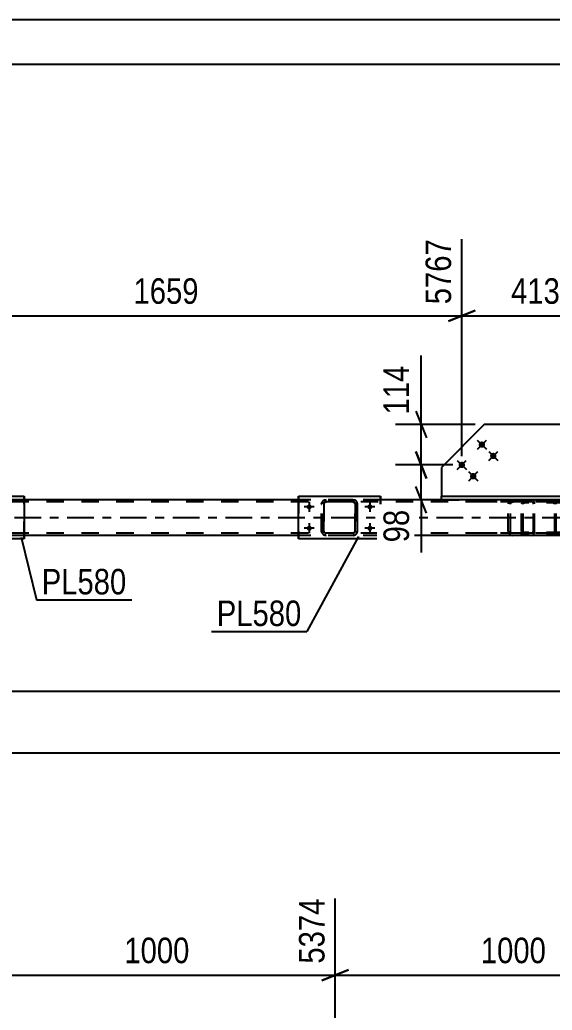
# Model space of a CAD drawing. Header units: millimetres. Extents: x 0 to 841, y 0 to 594.
# Drawn here: x 229.8 to 289.5, y 482.9 to 594 of the extents above; entities that cross this region are included whole.
import ezdxf

# ---------------------------------------------------------------- set-up
doc = ezdxf.new("R2010")
doc.units = ezdxf.units.MM
doc.linetypes.add('DXK_LINE_DOT2', pattern=[3.9198, 1.9599, -1.9599])
doc.linetypes.add('DXK_LINE_DOT3', pattern=[5.9187, 2.979, -0.9799, 0.9799, -0.9799])
doc.styles.add('Arial Narrow', font='ARIALN.TTF', dxfattribs={"height": 0.2})

# ---------------------------------------------------------------- blocks, each defined once
blk = doc.blocks.new('Unknown-570369486-1113')
at = {"color": 5, "linetype": 'Continuous'}
for p, q in [((841, 594), (0, 594)), ((836, 589), (5, 589))]:
    blk.add_line(p, q, dxfattribs=at)
blk = doc.blocks.new('Part-570369486-4406 - 4387')
at = {"color": 7, "linetype": 'DXK_LINE_DOT2'}
for p, q in [((230.28, 540.16), (221.08, 540.16)), ((270.28, 540.16), (261.08, 540.16)), ((298.18, 540.16), (277.13, 540.16)), ((760, 539.92), (93.08, 539.92)), ((760, 536.4), (93.08, 536.4)), ((230.28, 536.16), (221.08, 536.16)), ((270.28, 536.16), (261.08, 536.16))]:
    blk.add_line(p, q, dxfattribs=at)
at = {"color": 2, "linetype": 'Continuous'}
for p, q in [((261.08, 540.16), (230.28, 540.16)), ((277.13, 540.16), (270.28, 540.16)), ((261.08, 536.16), (230.28, 536.16)), ((301.08, 536.16), (270.28, 536.16))]:
    blk.add_line(p, q, dxfattribs=at)
at = {"color": 7, "linetype": 'DXK_LINE_DOT3'}
blk.add_line((93.08, 538.16), (760, 538.16), dxfattribs=at)
blk = doc.blocks.new('Part-570369486-4441 - 4387')
at = {"color": 2, "linetype": 'Continuous'}
for p, q in [((221.08, 535.76), (221.08, 540.56)), ((221.08, 540.56), (221.08, 540.56)), ((221.08, 540.56), (230.28, 540.56)), ((230.28, 540.56), (230.28, 535.76)), ((221.08, 535.76), (221.08, 535.76)), ((230.28, 535.76), (221.08, 535.76))]:
    blk.add_line(p, q, dxfattribs=at)
at = {"color": 7, "linetype": 'DXK_LINE_DOT2'}
for p, q in [((221.08, 540.56), (221.08, 535.76)), ((221.08, 540.56), (221.08, 540.56)), ((230.28, 535.76), (230.28, 540.56)), ((221.08, 535.76), (221.08, 535.76))]:
    blk.add_line(p, q, dxfattribs=at)
blk = doc.blocks.new('Part-570369486-4556 - 4387')
at = {"color": 2, "linetype": 'Continuous'}
for p, q in [((277.13, 540.16), (277.13, 540.56)), ((277.13, 540.56), (298.18, 540.56)), ((277.13, 540.16), (277.13, 540.16)), ((298.18, 540.16), (277.13, 540.16)), ((298.18, 540.56), (298.18, 540.16)), ((298.18, 540.16), (298.18, 540.16))]:
    blk.add_line(p, q, dxfattribs=at)
at = {"color": 7, "linetype": 'DXK_LINE_DOT2'}
for p, q in [((277.13, 540.56), (298.18, 540.56)), ((277.13, 540.16), (298.18, 540.16))]:
    blk.add_line(p, q, dxfattribs=at)
blk = doc.blocks.new('Part-570369486-4711 - 4387')
at = {"color": 7, "linetype": 'DXK_LINE_DOT2'}
for p, q in [((287.28, 540.16), (280.74, 540.16)), ((285.11, 540.16), (284.91, 540.12)), ((286.1, 539.92), (286.1, 540.16)), ((287.38, 540.12), (287.28, 540.16)), ((287.47, 540.02), (287.38, 540.12)), ((287.53, 539.86), (287.47, 540.02)), ((287.28, 539.92), (280.74, 539.92)), ((284.64, 539.85), (284.6, 539.68)), ((284.6, 536.64), (284.6, 539.68)), ((284.64, 539.86), (284.64, 539.85)), ((284.85, 539.68), (284.87, 539.77)), ((284.85, 536.64), (284.85, 539.68)), ((284.87, 539.77), (284.93, 539.85)), ((284.93, 539.85), (285.01, 539.9)), ((285.01, 539.9), (285.11, 539.92)), ((287.28, 539.92), (287.33, 539.9)), ((287.33, 539.9), (287.38, 539.85)), ((287.38, 539.85), (287.41, 539.77)), ((287.41, 539.77), (287.42, 539.68)), ((287.42, 536.64), (287.42, 539.68)), ((287.55, 539.68), (287.53, 539.86)), ((287.55, 536.64), (287.55, 539.68)), ((284.6, 536.64), (284.64, 536.46)), ((284.87, 536.55), (284.85, 536.64)), ((287.41, 536.55), (287.42, 536.64)), ((287.53, 536.46), (287.55, 536.64)), ((287.28, 536.4), (280.74, 536.4)), ((287.28, 536.16), (280.74, 536.16)), ((284.93, 536.47), (284.87, 536.55)), ((284.91, 536.2), (285.11, 536.16)), ((285.01, 536.42), (284.93, 536.47)), ((285.11, 536.4), (285.01, 536.42)), ((286.1, 536.16), (286.1, 536.4)), ((287.33, 536.42), (287.28, 536.4)), ((287.28, 536.16), (287.38, 536.2)), ((287.38, 536.47), (287.33, 536.42)), ((287.38, 536.47), (287.39, 536.5)), ((287.38, 536.2), (287.47, 536.3)), ((287.39, 536.5), (287.41, 536.55)), ((287.47, 536.3), (287.53, 536.46))]:
    blk.add_line(p, q, dxfattribs=at)
for centre, start, end in [((285.09, 539.67), 111.1942, 156.1507), ((285.09, 536.66), 203.8493, 248.8058)]:
    blk.add_arc(centre, 0.492, start, end, dxfattribs=at)
blk = doc.blocks.new('Part-570369486-4584 - 4387')
at = {"color": 2, "linetype": 'Continuous'}
for p, q in [((261.08, 535.76), (261.08, 540.56)), ((261.08, 540.56), (261.08, 540.56)), ((261.08, 540.56), (270.28, 540.56)), ((270.28, 540.56), (270.28, 535.76)), ((261.08, 535.76), (261.08, 535.76)), ((270.28, 535.76), (261.08, 535.76))]:
    blk.add_line(p, q, dxfattribs=at)
at = {"color": 7, "linetype": 'DXK_LINE_DOT2'}
for p, q in [((261.08, 540.56), (261.08, 535.76)), ((261.08, 540.56), (261.08, 540.56)), ((270.28, 535.76), (270.28, 540.56)), ((261.08, 535.76), (261.08, 535.76))]:
    blk.add_line(p, q, dxfattribs=at)
blk = doc.blocks.new('Part-570369486-4585 - 4387')
at = {"color": 7, "linetype": 'DXK_LINE_DOT2'}
for p, q in [((263.97, 540.12), (264.15, 540.16)), ((264.16, 540.16), (263.97, 540.12)), ((263.97, 540.12), (263.97, 540.12)), ((267.2, 540.16), (264.15, 540.16)), ((267.19, 540.16), (267.37, 540.12)), ((267.38, 540.12), (267.2, 540.16)), ((263.67, 539.69), (263.71, 539.86)), ((263.67, 539.68), (263.67, 539.69)), ((263.67, 539.68), (263.68, 539.68)), ((263.67, 536.64), (263.67, 539.68)), ((263.71, 539.86), (263.68, 539.68)), ((263.68, 536.64), (263.68, 539.68)), ((263.93, 539.77), (263.91, 539.68)), ((263.92, 539.68), (263.91, 539.68)), ((263.91, 539.68), (263.91, 536.64)), ((263.92, 539.68), (263.94, 539.77)), ((263.92, 536.64), (263.92, 539.68)), ((263.98, 539.85), (263.93, 539.77)), ((263.94, 539.77), (263.99, 539.85)), ((264.06, 539.9), (263.98, 539.85)), ((263.99, 539.85), (264.07, 539.9)), ((264.15, 539.92), (264.06, 539.9)), ((264.07, 539.9), (264.16, 539.92)), ((267.2, 539.92), (264.15, 539.92)), ((267.28, 539.9), (267.19, 539.92)), ((267.2, 539.92), (267.29, 539.9)), ((267.28, 539.9), (267.29, 539.9)), ((267.36, 539.85), (267.28, 539.9)), ((267.29, 539.9), (267.37, 539.85)), ((267.41, 539.77), (267.36, 539.85)), ((267.37, 539.85), (267.42, 539.77)), ((267.43, 539.7), (267.41, 539.77)), ((267.42, 539.77), (267.44, 539.68)), ((267.43, 539.68), (267.43, 539.7)), ((267.44, 539.68), (267.43, 539.68)), ((267.43, 539.68), (267.43, 536.64)), ((267.44, 536.64), (267.44, 539.68)), ((267.63, 539.86), (267.67, 539.68)), ((267.68, 539.68), (267.64, 539.86)), ((267.68, 539.68), (267.67, 539.68)), ((267.67, 539.68), (267.67, 536.64)), ((267.68, 536.64), (267.68, 539.68)), ((263.68, 536.64), (263.67, 536.64)), ((263.71, 536.46), (263.67, 536.64)), ((263.68, 536.64), (263.71, 536.46)), ((263.91, 536.64), (263.92, 536.64)), ((263.91, 536.64), (263.93, 536.55)), ((263.94, 536.55), (263.92, 536.64)), ((267.41, 536.55), (267.43, 536.64)), ((267.44, 536.64), (267.42, 536.55)), ((267.43, 536.64), (267.44, 536.64)), ((267.67, 536.64), (267.63, 536.46)), ((267.64, 536.46), (267.68, 536.64)), ((267.67, 536.64), (267.68, 536.64)), ((263.93, 536.55), (263.98, 536.47)), ((263.99, 536.47), (263.94, 536.55)), ((263.97, 536.2), (263.97, 536.2)), ((264.15, 536.16), (263.97, 536.2)), ((263.97, 536.2), (264.16, 536.16)), ((263.98, 536.47), (264.06, 536.42)), ((264.07, 536.42), (263.99, 536.47)), ((264.06, 536.42), (264.15, 536.4)), ((264.16, 536.4), (264.07, 536.42)), ((267.2, 536.4), (264.15, 536.4)), ((267.2, 536.16), (264.15, 536.16)), ((267.19, 536.4), (267.28, 536.42)), ((267.37, 536.2), (267.19, 536.16)), ((267.29, 536.42), (267.2, 536.4)), ((267.2, 536.16), (267.38, 536.2)), ((267.28, 536.42), (267.36, 536.47)), ((267.28, 536.42), (267.29, 536.42)), ((267.37, 536.47), (267.29, 536.42)), ((267.36, 536.47), (267.41, 536.55)), ((267.42, 536.55), (267.37, 536.47))]:
    blk.add_line(p, q, dxfattribs=at)
at = {"color": 7, "linetype": 'DXK_LINE_DOT3'}
blk.add_line((265.68, 538.16), (265.67, 538.16), dxfattribs=at)
at = {"color": 7, "linetype": 'DXK_LINE_DOT2'}
for centre, start, end in [((264.15, 539.68), 112.5, 157.5), ((264.16, 539.68), 112.5, 157.5), ((267.19, 539.68), 22.5, 67.5), ((267.2, 539.68), 22.5, 67.5), ((264.15, 536.64), 202.5, 247.5), ((264.16, 536.64), 202.5, 247.5), ((267.19, 536.64), 292.5, 337.5), ((267.2, 536.64), 292.5, 337.5)]:
    blk.add_arc(centre, 0.48, start, end, dxfattribs=at)
blk = doc.blocks.new('Part-570369486-4606 - 4387')
at = {"color": 2, "linetype": 'Continuous'}
for p, q in [((281.91, 548.61), (277.13, 543.77)), ((293.41, 548.61), (281.91, 548.61)), ((298.18, 543.77), (293.41, 548.61)), ((277.13, 543.77), (277.13, 540.56)), ((298.18, 540.56), (298.18, 543.77))]:
    blk.add_line(p, q, dxfattribs=at)
at = {"color": 7, "linetype": 'DXK_LINE_DOT2'}
blk.add_line((277.13, 540.56), (298.18, 540.56), dxfattribs=at)
blk = doc.blocks.new('Bolt-570369486-4655 - 4387')
at = {"linetype": 'Continuous'}
for points in [[(281.9, 546.6, -1), (281.39, 546.09, -1)], [(279.65, 544.32, -1), (279.14, 543.81, -1)], [(283.18, 545.33, -1), (282.67, 544.82, -1)], [(280.93, 543.06, -1), (280.42, 542.54, -1)]]:
    blk.add_hatch(color=1, dxfattribs=at).paths.add_polyline_path(points)
at = {"color": 1, "linetype": 'Continuous'}
for p, q in [((281.13, 546.85), (282.15, 545.84)), ((281.14, 545.83), (282.15, 546.85)), ((282.41, 545.58), (283.44, 544.57)), ((282.42, 544.57), (283.43, 545.59)), ((278.88, 544.57), (279.91, 543.56)), ((278.89, 543.55), (279.9, 544.58)), ((280.16, 543.31), (281.19, 542.29)), ((280.17, 542.29), (281.18, 543.31))]:
    blk.add_line(p, q, dxfattribs=at)
blk = doc.blocks.new('Bolt-570369486-4664 - 4387')
at = {"linetype": 'Continuous'}
for points in [[(262, 539.36), (262, 539.42), (262.02, 539.47), (262.05, 539.52), (262.09, 539.57), (262.14, 539.6), (262.19, 539.63), (262.25, 539.64), (262.31, 539.64), (262.36, 539.63), (262.42, 539.6), (262.47, 539.57), (262.5, 539.52), (262.53, 539.47), (262.55, 539.42), (262.56, 539.36), (262.55, 539.3), (262.53, 539.25), (262.5, 539.19), (262.47, 539.15), (262.42, 539.12), (262.36, 539.09), (262.31, 539.08), (262.25, 539.08), (262.19, 539.09), (262.14, 539.12), (262.09, 539.15), (262.05, 539.19), (262.02, 539.25), (262, 539.3)], [(268.8, 539.36), (268.8, 539.42), (268.82, 539.47), (268.85, 539.52), (268.89, 539.57), (268.94, 539.6), (268.99, 539.63), (269.05, 539.64), (269.11, 539.64), (269.16, 539.63), (269.22, 539.6), (269.27, 539.57), (269.3, 539.52), (269.33, 539.47), (269.35, 539.42), (269.36, 539.36), (269.35, 539.3), (269.33, 539.25), (269.3, 539.19), (269.27, 539.15), (269.22, 539.12), (269.16, 539.09), (269.11, 539.08), (269.05, 539.08), (268.99, 539.09), (268.94, 539.12), (268.89, 539.15), (268.85, 539.19), (268.82, 539.25), (268.8, 539.3)], [(262, 536.96), (262, 537.02), (262.02, 537.07), (262.05, 537.12), (262.09, 537.17), (262.14, 537.2), (262.19, 537.23), (262.25, 537.24), (262.31, 537.24), (262.36, 537.23), (262.42, 537.2), (262.47, 537.17), (262.5, 537.12), (262.53, 537.07), (262.55, 537.02), (262.56, 536.96), (262.55, 536.9), (262.53, 536.85), (262.5, 536.79), (262.47, 536.75), (262.42, 536.72), (262.36, 536.69), (262.31, 536.68), (262.25, 536.68), (262.19, 536.69), (262.14, 536.72), (262.09, 536.75), (262.05, 536.79), (262.02, 536.85), (262, 536.9)], [(268.8, 536.96), (268.8, 537.02), (268.82, 537.07), (268.85, 537.12), (268.89, 537.17), (268.94, 537.2), (268.99, 537.23), (269.05, 537.24), (269.11, 537.24), (269.16, 537.23), (269.22, 537.2), (269.27, 537.17), (269.3, 537.12), (269.33, 537.07), (269.35, 537.02), (269.36, 536.96), (269.35, 536.9), (269.33, 536.85), (269.3, 536.79), (269.27, 536.75), (269.22, 536.72), (269.16, 536.69), (269.11, 536.68), (269.05, 536.68), (268.99, 536.69), (268.94, 536.72), (268.89, 536.75), (268.85, 536.79), (268.82, 536.85), (268.8, 536.9)]]:
    blk.add_hatch(color=1, dxfattribs=at).paths.add_polyline_path(points)
at = {"color": 1, "linetype": 'Continuous'}
for p, q in [((262.84, 539.36), (261.72, 539.36)), ((262.28, 539.92), (262.28, 538.8)), ((269.64, 539.36), (268.52, 539.36)), ((269.08, 539.92), (269.08, 538.8)), ((262.84, 536.96), (261.72, 536.96)), ((262.28, 537.52), (262.28, 536.4)), ((269.64, 536.96), (268.52, 536.96)), ((269.08, 537.52), (269.08, 536.4))]:
    blk.add_line(p, q, dxfattribs=at)
blk = doc.blocks.new('Part-570369486-4710 - 4387')
at = {"color": 7, "linetype": 'DXK_LINE_DOT2'}
for p, q in [((286.44, 539.99), (286.31, 539.97)), ((294.76, 539.99), (286.44, 539.99)), ((289.79, 539.97), (289.66, 539.99)), ((286.12, 539.77), (286.1, 539.67)), ((286.1, 536.65), (286.1, 539.67)), ((286.13, 539.79), (286.12, 539.77)), ((286.27, 539.67), (286.28, 539.68)), ((286.27, 536.65), (286.27, 539.67)), ((286.28, 539.68), (286.29, 539.73)), ((286.29, 539.73), (286.32, 539.78)), ((286.32, 539.78), (286.38, 539.82)), ((286.38, 539.82), (286.44, 539.83)), ((294.76, 539.83), (286.44, 539.83)), ((289.66, 539.83), (289.72, 539.82)), ((289.72, 539.82), (289.78, 539.78)), ((289.78, 539.78), (289.81, 539.73)), ((289.83, 539.68), (289.81, 539.73)), ((289.83, 539.67), (289.83, 539.68)), ((289.83, 536.65), (289.83, 539.67)), ((289.98, 539.77), (289.97, 539.79)), ((290, 539.67), (289.98, 539.77)), ((290, 536.65), (290, 539.67)), ((286.1, 536.65), (286.13, 536.53)), ((286.29, 536.59), (286.27, 536.65)), ((289.83, 536.65), (289.81, 536.59)), ((289.97, 536.53), (290, 536.65)), ((286.32, 536.54), (286.29, 536.59)), ((286.31, 536.35), (286.44, 536.33)), ((286.38, 536.5), (286.32, 536.54)), ((286.44, 536.49), (286.38, 536.5)), ((294.76, 536.49), (286.44, 536.49)), ((294.76, 536.33), (286.44, 536.33)), ((289.72, 536.5), (289.66, 536.49)), ((289.66, 536.33), (289.79, 536.35)), ((289.78, 536.54), (289.72, 536.5)), ((289.81, 536.59), (289.78, 536.54))]:
    blk.add_line(p, q, dxfattribs=at)
for centre, start, end in [((286.43, 539.66), 110.7583, 155.68), ((286.43, 536.66), 204.32, 249.2417), ((289.67, 536.66), 290.7583, 335.68)]:
    blk.add_arc(centre, 0.331, start, end, dxfattribs=at)
blk = doc.blocks.new('StraightDimension-570369486-5651 - 4387')
at = {"color": 7, "linetype": 'Continuous'}
blk.add_line((62.76, 511.75), (760.64, 511.75), dxfattribs=at)
blk = doc.blocks.new('StraightDimension-570369486-5148 - 4387')
at = {"color": 7, "linetype": 'Continuous'}
blk.add_line((63.4, 518.7), (760, 518.7), dxfattribs=at)
blk = doc.blocks.new('StraightDimension-570369486-12095 - 4387')
at = {"color": 7, "linetype": 'Continuous'}
for p, q in [((213.05, 544.77), (213.05, 582.61)), ((279.39, 545.06), (279.39, 569.41)), ((214.55, 561.39), (211.55, 560.19)), ((277.89, 560.19), (280.89, 561.39)), ((213.05, 560.79), (279.39, 560.79))]:
    blk.add_line(p, q, dxfattribs=at)
at = {"color": 0}
blk.add_wipeout([(250.48, 561.54), (250.48, 565.74), (241.96, 565.74), (241.96, 561.54)], dxfattribs=at)
at = {"color": 3, "style": 'Arial Narrow'}
blk.add_text('1659', height=2.863, dxfattribs=at).set_placement((242.56, 562.14))
at = {"color": 0, "linetype": 'Continuous'}
blk.add_wipeout([(278.79, 570.01), (274.59, 570.01), (274.59, 561.49), (278.79, 561.49)], dxfattribs=at)
at = {"color": 3, "linetype": 'Continuous', "style": 'Arial Narrow'}
blk.add_text('5767', height=2.863, rotation=90.0002, dxfattribs=at).set_placement((278.19, 562.09))
blk = doc.blocks.new('StraightDimension-570369486-33091 - 4387')
at = {"color": 7, "linetype": 'Continuous'}
for p, q in [((274.22, 545.56), (275.42, 542.56)), ((278.39, 544.06), (271.97, 544.06)), ((274.82, 540.16), (274.82, 544.06)), ((275.42, 538.66), (274.22, 541.66)), ((276.13, 540.16), (271.97, 540.16)), ((274.82, 540.16), (274.82, 534.25)), ((274.82, 540.16), (274.82, 534.25))]:
    blk.add_line(p, q, dxfattribs=at)
at = {"color": 0}
blk.add_wipeout([(274.07, 539.64), (269.87, 539.64), (269.87, 534.78), (274.07, 534.78)], dxfattribs=at)
at = {"color": 3, "style": 'Arial Narrow'}
blk.add_text('98', height=2.863, rotation=90.0002, dxfattribs=at).set_placement((273.47, 535.38))
blk = doc.blocks.new('StraightDimension-570369486-12094 - 4387')
at = {"color": 7, "linetype": 'Continuous'}
for p, q in [((295.92, 545.06), (295.92, 573.91)), ((279.39, 545.06), (279.39, 569.41)), ((280.89, 561.39), (277.89, 560.19)), ((294.42, 560.19), (297.42, 561.39)), ((279.39, 560.79), (295.92, 560.79))]:
    blk.add_line(p, q, dxfattribs=at)
at = {"color": 0}
blk.add_wipeout([(291, 561.54), (291, 565.74), (284.32, 565.74), (284.32, 561.54)], dxfattribs=at)
at = {"color": 3, "style": 'Arial Narrow'}
blk.add_text('413', height=2.863, dxfattribs=at).set_placement((284.92, 562.14))
at = {"color": 0, "linetype": 'Continuous'}
blk.add_wipeout([(295.32, 574.51), (291.12, 574.51), (291.12, 565.99), (295.32, 565.99)], dxfattribs=at)
at = {"color": 3, "linetype": 'Continuous', "style": 'Arial Narrow'}
blk.add_text('6181', height=2.863, rotation=90.0002, dxfattribs=at).set_placement((294.72, 566.59))
blk = doc.blocks.new('StraightDimension-570369486-33090 - 4387')
at = {"color": 7, "linetype": 'Continuous'}
for p, q in [((274.82, 548.61), (274.82, 556.34)), ((274.82, 548.61), (274.82, 556.34)), ((274.22, 550.11), (275.42, 547.11)), ((280.91, 548.61), (271.97, 548.61)), ((274.82, 544.06), (274.82, 548.61)), ((275.42, 542.56), (274.22, 545.56)), ((278.39, 544.06), (271.97, 544.06))]:
    blk.add_line(p, q, dxfattribs=at)
at = {"color": 0}
blk.add_wipeout([(274.07, 555.82), (269.87, 555.82), (269.87, 549.13), (274.07, 549.13)], dxfattribs=at)
at = {"color": 3, "style": 'Arial Narrow'}
blk.add_text('114', height=2.863, rotation=90.0002, dxfattribs=at).set_placement((273.47, 549.73))
blk = doc.blocks.new('StraightDimension-570369486-32330 - 1691')
at = {"color": 7, "linetype": 'Continuous'}
for p, q in [((265.19, 440.36), (265.19, 495.44)), ((305.19, 447.35), (305.19, 495.44)), ((266.69, 487.42), (263.69, 486.22)), ((265.19, 486.82), (305.19, 486.82)), ((303.69, 486.22), (306.69, 487.42))]:
    blk.add_line(p, q, dxfattribs=at)
at = {"color": 0}
blk.add_wipeout([(289.45, 487.57), (289.45, 491.77), (280.93, 491.77), (280.93, 487.57)], dxfattribs=at)
at = {"color": 3, "style": 'Arial Narrow'}
blk.add_text('1000', height=2.863, dxfattribs=at).set_placement((281.53, 488.17))
at = {"color": 0, "linetype": 'Continuous'}
blk.add_wipeout([(304.59, 496.04), (300.39, 496.04), (300.39, 487.52), (304.59, 487.52)], dxfattribs=at)
at = {"color": 3, "linetype": 'Continuous', "style": 'Arial Narrow'}
blk.add_text('6375', height=2.863, rotation=90.0002, dxfattribs=at).set_placement((303.99, 488.12))
blk = doc.blocks.new('StraightDimension-570369486-32331 - 1691')
at = {"color": 7, "linetype": 'Continuous'}
for p, q in [((225.19, 440.37), (225.19, 495.44)), ((265.19, 440.36), (265.19, 495.44)), ((226.69, 487.42), (223.69, 486.22)), ((225.19, 486.82), (265.19, 486.82)), ((263.69, 486.22), (266.69, 487.42))]:
    blk.add_line(p, q, dxfattribs=at)
at = {"color": 0}
blk.add_wipeout([(249.44, 487.57), (249.44, 491.77), (240.93, 491.77), (240.93, 487.57)], dxfattribs=at)
at = {"color": 3, "style": 'Arial Narrow'}
blk.add_text('1000', height=2.863, dxfattribs=at).set_placement((241.53, 488.17))
at = {"color": 0, "linetype": 'Continuous'}
blk.add_wipeout([(264.59, 496.04), (260.39, 496.04), (260.39, 487.52), (264.59, 487.52)], dxfattribs=at)
at = {"color": 3, "linetype": 'Continuous', "style": 'Arial Narrow'}
blk.add_text('5374', height=2.863, rotation=90.0002, dxfattribs=at).set_placement((263.99, 488.12))
blk = doc.blocks.new('Mark-570369486-4437 - 4387')
at = {"color": 30, "linetype": 'Continuous'}
for p, q in [((229.96, 535.95), (231.66, 528.94)), ((231.66, 528.94), (242.37, 528.94))]:
    blk.add_line(p, q, dxfattribs=at)
at = {"color": 0}
blk.add_wipeout([(241.77, 529.54), (241.77, 532.54), (232.26, 532.54), (232.26, 529.54)], dxfattribs=at)
blk.add_wipeout([(241.77, 529.54), (241.77, 532.54), (232.26, 532.54), (232.26, 529.54)], dxfattribs=at)
at = {"color": 3, "style": 'Arial Narrow'}
blk.add_text('PL580', height=2.863, dxfattribs=at).set_placement((232.26, 529.54))
blk = doc.blocks.new('Mark-570369486-4580 - 4387')
at = {"color": 30, "linetype": 'Continuous'}
for p in [(267.82, 536.05), (251.3, 525.39)]:
    blk.add_line(p, (262, 525.39), dxfattribs=at)
at = {"color": 0}
blk.add_wipeout([(261.4, 525.99), (261.4, 528.99), (251.9, 528.99), (251.9, 525.99)], dxfattribs=at)
blk.add_wipeout([(261.4, 525.99), (261.4, 528.99), (251.9, 528.99), (251.9, 525.99)], dxfattribs=at)
at = {"color": 3, "style": 'Arial Narrow'}
blk.add_text('PL580', height=2.863, dxfattribs=at).set_placement((251.9, 525.99))

msp = doc.modelspace()

# ---------------------------------------------------------------- block references
for name in ['Unknown-570369486-1113', 'Part-570369486-4606 - 4387', 'Bolt-570369486-4655 - 4387', 'Part-570369486-4406 - 4387', 'Part-570369486-4441 - 4387', 'Part-570369486-4584 - 4387', 'Part-570369486-4585 - 4387', 'Part-570369486-4556 - 4387', 'Part-570369486-4711 - 4387', 'Part-570369486-4710 - 4387', 'Bolt-570369486-4664 - 4387']:
    msp.add_blockref(name, (0, 0))

# ---------------------------------------------------------------- next in the draw order: block references
for name in ['StraightDimension-570369486-12095 - 4387', 'StraightDimension-570369486-5651 - 4387', 'StraightDimension-570369486-32330 - 1691']:
    msp.add_blockref(name, (0, 0))

# ---------------------------------------------------------------- next in the draw order: block references
for name in ['StraightDimension-570369486-33091 - 4387', 'StraightDimension-570369486-5148 - 4387', 'StraightDimension-570369486-32331 - 1691']:
    msp.add_blockref(name, (0, 0))

# ---------------------------------------------------------------- next in the draw order: block references
for name in ['StraightDimension-570369486-12094 - 4387', 'Mark-570369486-4437 - 4387', 'Mark-570369486-4580 - 4387']:
    msp.add_blockref(name, (0, 0))

# ---------------------------------------------------------------- next in the draw order: block references
msp.add_blockref('StraightDimension-570369486-33090 - 4387', (0, 0))

doc.saveas('drawing.dxf')
